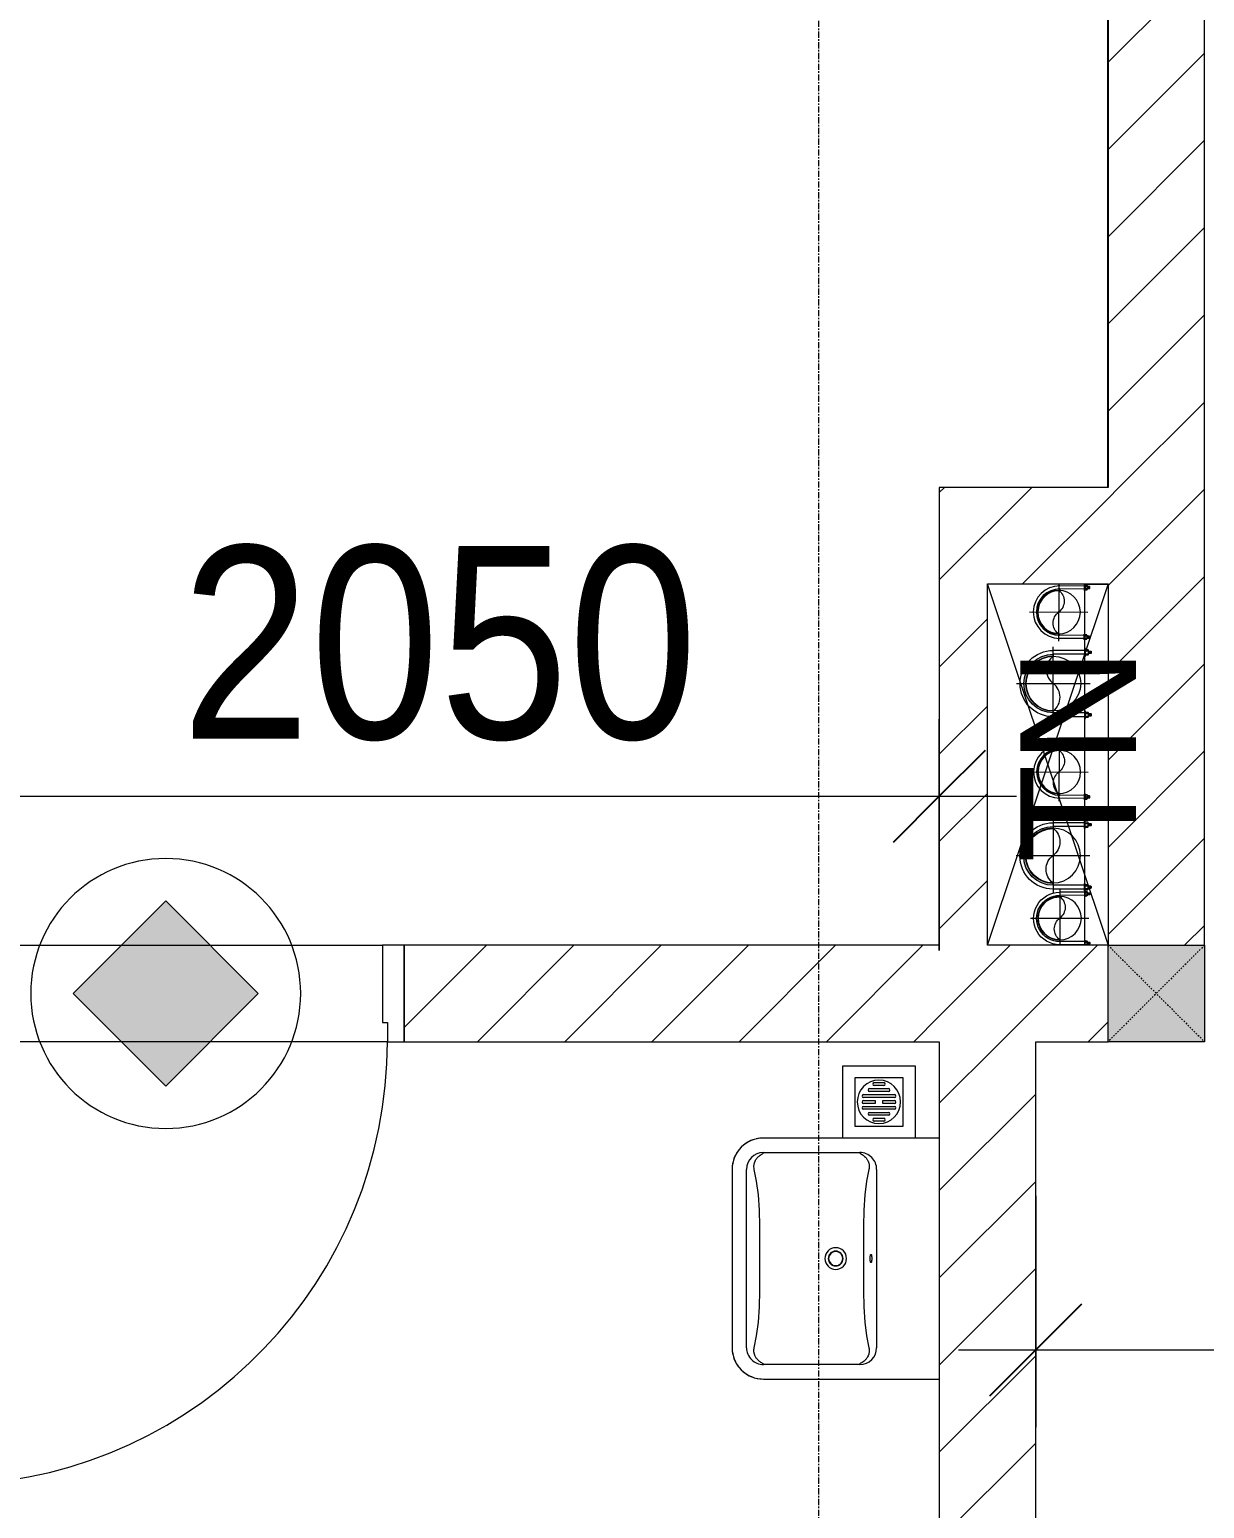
# Model space of a CAD drawing. Header units: millimetres. Extents: x 1591 to 240306, y -15958 to 82755.
# Drawn here: x 127616 to 130054, y 19368 to 22437 of the extents above; entities that cross this region are included whole.
import ezdxf

# ---------------------------------------------------------------- set-up
doc = ezdxf.new("R2010")
doc.units = ezdxf.units.MM
for name, pattern in [('Dash', [6, 3, -3]), ('Grid Line', [22.225, 12.7, -3.175, 3.175, -3.175]), ('IMPORT-CENTER _2_', [40.64, 25.4, -5.08, 5.08, -5.08])]:
    doc.linetypes.add(name, pattern=pattern)
for name, color, linetype, lineweight in [('0-2', 250, 'Continuous', 9), ('A-ANNO-DIMS', 211, 'Continuous', 9), ('A-ANNO-DIMS-160', 211, 'Continuous', 9), ('A-ANNO-NOTE', 131, 'Continuous', 9), ('A-DETL-GENF-2', 1, 'Continuous', 9), ('A-DOOR-3', 1, 'Continuous', 9), ('A-DOOR-FRAM-1', 1, 'Continuous', 9), ('A-FLOR', 192, 'Continuous', 9), ('A-WALL', 113, 'Continuous', 9), ('A-WALL-3', 113, 'Continuous', 18), ('A-WALL-PATT-2', 111, 'Continuous', 9), ('G-ANNO-TEXT-1', 7, 'Continuous', 9), ('G-IMPT-2', 8, 'IMPORT-CENTER _2_', 9), ('G-IMPT-3', 8, 'Continuous', 9), ('M-EQPM', 50, 'Continuous', 9), ('P-SANR-FIXT', 6, 'Continuous', 9), ('S-COLS', 52, 'Continuous', 9), ('S-COLS-5', 52, 'Continuous', 18), ('S-COLS-HDLN', 52, 'Dash', 9), ('S-GRID-1', 1, 'Grid Line', 9)]:
    doc.layers.add(name, color=color, linetype=linetype, lineweight=lineweight)
doc.styles.add('Arial_8', font='arial_0.ttf', dxfattribs={"height": 240})
doc.styles.add('UTM Avo', font='UTM Avo.ttf', dxfattribs={"width": 0.9, "height": 400})
doc.dimstyles.new('1_Dim_chi_tiet_2_5', dxfattribs={"dimscale": 304.8, "dimtxt": 399.720379, "dimasz": 0.629921, "dimexe": 0.524934, "dimexo": 0.0625, "dimgap": 0.052493, "dimtad": 1, "dimdec": 0, "dimrnd": 5, "dimzin": 0, "dimdsep": 46, "dimtxsty": 'UTM Avo', "dimblk1": 'OBLIQUE', "dimblk2": 'OBLIQUE', "dimsah": 1, "dimcen": 0.09, "dimdle": 0.524934, "dimazin": 0, "dimtfac": 1, "dimtdec": 4, "dimtix": 1, "dimtmove": 0, "dimatfit": 3, "dimfxl": 1.049869, "dimfxlon": 1, "dimtvp": 1, "dimtolj": 1, "dimtzin": 0, "dimarcsym": 2})
doc.dimstyles.new('1_Dim_chi_tiet_2_5_1', dxfattribs={"dimscale": 304.8, "dimtxt": 399.720379, "dimasz": 0.629921, "dimexe": 0.524934, "dimexo": 0.0625, "dimgap": 0.052493, "dimtad": 1, "dimdec": 0, "dimrnd": 5, "dimzin": 0, "dimdsep": 46, "dimtxsty": 'UTM Avo', "dimblk1": 'OBLIQUE', "dimblk2": 'OBLIQUE', "dimsah": 1, "dimcen": 0.09, "dimdle": 0.524934, "dimazin": 0, "dimtfac": 1, "dimtdec": 4, "dimtix": 1, "dimtmove": 0, "dimatfit": 3, "dimfxl": 1.049869, "dimfxlon": 1, "dimtvp": 1, "dimtolj": 1, "dimtzin": 0, "dimarcsym": 2})
pattern_1 = [(45, (11001.35, 0), (-90.50967, 90.50967), [])]

# ---------------------------------------------------------------- blocks, each defined once
blk = doc.blocks.new('G1_SOF - BO TRU - 200x200-3054294-TKCS_MB TẦNG 3-4')
at = {"layer": 'S-COLS'}
blk.add_hatch(color=256, dxfattribs=at).paths.add_polyline_path([(100, 100), (-100, 100), (-100, -100), (100, -100)])
at = {"layer": 'S-COLS-5'}
for p, q in [((-100, 100), (100, 100)), ((-100, -100), (-100, 100)), ((100, 100), (100, -100)), ((100, -100), (-100, -100))]:
    blk.add_line(p, q, dxfattribs=at)
at = {"layer": 'S-COLS-HDLN'}
for p, q in [((100, -100), (-100, 100)), ((-100, -100), (100, 100))]:
    blk.add_line(p, q, dxfattribs=at)
blk = doc.blocks.new('TKTC_XREF_251221_MB TANG 2-7 - TKTC_XREF_260130_MB TANG 2-5_dwg_$cc-V97-TKCS_MB TẦNG 3-4')
at = {"layer": 'G-IMPT-2'}
for p, q in [((0, -0.673), (0, 0.627)), ((-0.673, 0), (0.673, 0))]:
    blk.add_line(p, q, dxfattribs=at)
at = {"layer": 'M-EQPM'}
blk.add_circle((0, 0), 0.5, dxfattribs=at)
for centre, radius, start, end in [((0, 0), 0.5, 90, 270), ((0.188, 0.25), 0.313, 126.8699, 233.1301), ((-0.188, -0.25), 0.313, 306.8699, 53.1301)]:
    blk.add_arc(centre, radius, start, end, dxfattribs=at)
blk = doc.blocks.new('TKTC_XREF_251221_MB TANG 2-7 - TKTC_XREF_260130_MB TANG 2-5_dwg_CUM U_DN100-V98-TKCS_MB TẦNG 3-4')
at = {"layer": 'G-IMPT-3'}
blk.add_hatch(color=256, dxfattribs=at).paths.add_polyline_path([(0, -61), (0, -57), (14.8, -55.1), (28.5, -49.4), (40.3, -40.3), (49.4, -28.5), (55.1, -14.8), (57, 0), (55.1, 14.8), (49.4, 28.5), (40.3, 40.3), (28.5, 49.4), (14.8, 55.1), (0, 57), (0, 61), (15.8, 58.9), (30.5, 52.8), (43.1, 43.1), (52.8, 30.5), (58.9, 15.8), (61, 0), (58.9, -15.8), (52.8, -30.5), (43.1, -43.1), (30.5, -52.8), (15.8, -58.9)])
for p, q in [((-79.1, 66.6), (-79.1, 63.4)), ((-76.6, 66.6), (-76.6, 63.4)), ((-74.6, 66.6), (-74.6, 63.4)), ((-72.7, 69.3), (-72.7, 60.7)), ((-66.9, 67.9), (-71.7, 67.9)), ((-66.9, 62.1), (-71.7, 62.1)), ((-65, 69), (0, 69)), ((-79.1, -63.4), (-79.1, -66.6)), ((-76.6, -63.4), (-76.6, -66.6)), ((-74.6, -63.4), (-74.6, -66.6)), ((-72.7, -60.7), (-72.7, -69.3)), ((-66.9, -62.1), (-71.7, -62.1)), ((-66.9, -67.9), (-71.7, -67.9)), ((-65, -69), (0, -69))]:
    blk.add_line(p, q, dxfattribs=at)
at = {"layer": 'G-IMPT-3', "flags": 128}
for points in [[(-72.7, 67.6), (-78.1, 67.6), (-78.1, 62.4), (-72.7, 62.4)], [(-71.7, 59.2), (-66.9, 59.2), (-66.9, 70.8), (-71.7, 70.8)], [(-66.9, 70.8), (-66.9, 72.7), (-65, 72.7), (-65, 57.3), (-66.9, 57.3), (-66.9, 59.2)], [(-65, 61), (0, 61), (0, 57)], [(-72.7, -62.4), (-78.1, -62.4), (-78.1, -67.6), (-72.7, -67.6)], [(-66.9, -70.6), (-66.9, -59.2), (-71.7, -59.2)], [(-66.9, -59.2), (-66.9, -57.3), (-65, -57.3), (-65, -70.6)], [(-65, -61), (0, -61), (0, -57)]]:
    blk.add_lwpolyline(points, dxfattribs=at)
at = {"layer": 'G-IMPT-3'}
for centre, radius, start, end in [((-78.1, 66.6), 0.96, 90, 180), ((-78.1, 63.4), 0.96, 180, 270), ((-71.1, 69.3), 1.56, 112.6199, 247.3801), ((-67.9, 65), 4.8, 143.1301, 216.8699), ((-71.1, 60.7), 1.56, 112.6199, 247.3801), ((0, 0), 69, 270, 90), ((0, 0), 61, 270, 90), ((0, 0), 57, 270, 90), ((-78.1, -63.4), 0.96, 90, 180), ((-78.1, -66.6), 0.96, 180, 270), ((-71.1, -60.7), 1.56, 112.6199, 247.3801), ((-67.9, -65), 4.8, 143.1301, 216.8699), ((-71.1, -69.3), 1.56, 112.6199, 240.6109)]:
    blk.add_arc(centre, radius, start, end, dxfattribs=at)
blk = doc.blocks.new('TKTC_XREF_251221_MB TANG 2-7 - TKTC_XREF_260130_MB TANG 2-5_dwg_$cc-4746800-TKCS_MB TẦNG 3-4')
at = {"layer": 'G-IMPT-2'}
for p, q in [((0, -0.673), (0, 0.673)), ((-0.673, 0), (0.673, 0))]:
    blk.add_line(p, q, dxfattribs=at)
at = {"layer": 'M-EQPM'}
blk.add_circle((0, 0), 0.5, dxfattribs=at)
for centre, radius, start, end in [((0, 0), 0.5, 90, 270), ((0.188, 0.25), 0.313, 126.8699, 233.1301), ((-0.188, -0.25), 0.313, 306.8699, 53.1301)]:
    blk.add_arc(centre, radius, start, end, dxfattribs=at)
blk = doc.blocks.new('TKTC_XREF_251221_MB TANG 2-7 - TKTC_XREF_260130_MB TANG 2-5_dwg_CUM U_DN100-4746796-TKCS_MB TẦNG 3-4')
at = {"layer": 'G-IMPT-3'}
blk.add_hatch(color=256, dxfattribs=at).paths.add_polyline_path([(0, 61), (0, 57), (14.8, 55.1), (28.5, 49.4), (40.3, 40.3), (49.4, 28.5), (55.1, 14.8), (57, 0), (55.1, -14.8), (49.4, -28.5), (40.3, -40.3), (28.5, -49.4), (14.8, -55.1), (0, -57), (0, -61), (15.8, -58.9), (30.5, -52.8), (43.1, -43.1), (52.8, -30.5), (58.9, -15.8), (61, 0), (58.9, 15.8), (52.8, 30.5), (43.1, 43.1), (30.5, 52.8), (15.8, 58.9)])
for p, q in [((-79.1, 66.6), (-79.1, 63.4)), ((-76.6, 66.6), (-76.6, 63.4)), ((-74.6, 66.6), (-74.6, 63.4)), ((-72.7, 69.3), (-72.7, 60.7)), ((-66.9, 67.9), (-71.7, 67.9)), ((-66.9, 62.1), (-71.7, 62.1)), ((-65, 69), (0, 69)), ((-79.1, -63.4), (-79.1, -66.6)), ((-76.6, -63.4), (-76.6, -66.6)), ((-74.6, -63.4), (-74.6, -66.6)), ((-72.7, -60.7), (-72.7, -69.3)), ((-66.9, -62.1), (-71.7, -62.1)), ((-66.9, -67.9), (-71.7, -67.9)), ((-65, -69), (0, -69))]:
    blk.add_line(p, q, dxfattribs=at)
at = {"layer": 'G-IMPT-3', "flags": 128}
for points in [[(-72.7, 67.6), (-78.1, 67.6), (-78.1, 62.4), (-72.7, 62.4)], [(-71.7, 59.2), (-66.9, 59.2), (-66.9, 70.8), (-71.7, 70.8)], [(-66.9, 70.8), (-66.9, 72.7), (-65, 72.7), (-65, 57.3), (-66.9, 57.3), (-66.9, 59.2)], [(-65, 61), (0, 61), (0, 57)], [(-72.7, -62.4), (-78.1, -62.4), (-78.1, -67.6), (-72.7, -67.6)], [(-71.7, -70.8), (-66.9, -70.8), (-66.9, -59.2), (-71.7, -59.2)], [(-66.9, -59.2), (-66.9, -57.3), (-65, -57.3), (-65, -72.7), (-66.9, -72.7), (-66.9, -70.8)], [(-65, -61), (0, -61), (0, -57)]]:
    blk.add_lwpolyline(points, dxfattribs=at)
at = {"layer": 'G-IMPT-3'}
for centre, radius, start, end in [((-78.1, 66.6), 0.96, 90, 180), ((-78.1, 63.4), 0.96, 180, 270), ((-71.1, 69.3), 1.56, 112.6199, 247.3801), ((-67.9, 65), 4.8, 143.1301, 216.8699), ((-71.1, 60.7), 1.56, 112.6199, 247.3801), ((0, 0), 69, 270, 90), ((0, 0), 61, 270, 90), ((0, 0), 57, 270, 90), ((-78.1, -63.4), 0.96, 90, 180), ((-78.1, -66.6), 0.96, 180, 270), ((-71.1, -60.7), 1.56, 112.6199, 247.3801), ((-67.9, -65), 4.8, 143.1301, 216.8699), ((-71.1, -69.3), 1.56, 112.6199, 247.3801)]:
    blk.add_arc(centre, radius, start, end, dxfattribs=at)
blk = doc.blocks.new('TKTC_XREF_251221_MB TANG 2-7 - TKTC_XREF_260130_MB TANG 2-5_dwg_$cc-V60-TKCS_MB TẦNG 3-4')
at = {"layer": 'G-IMPT-2'}
for p, q in [((0, -0.673), (0, 0.673)), ((-0.673, 0), (0.673, 0))]:
    blk.add_line(p, q, dxfattribs=at)
at = {"layer": 'M-EQPM'}
blk.add_circle((0, 0), 0.5, dxfattribs=at)
for centre, radius, start, end in [((0, 0), 0.5, 90, 270), ((0.188, 0.25), 0.313, 126.8699, 233.1301), ((-0.188, -0.25), 0.313, 306.8699, 53.1301)]:
    blk.add_arc(centre, radius, start, end, dxfattribs=at)
blk = doc.blocks.new('TKTC_XREF_251221_MB TANG 2-7 - TKTC_XREF_260130_MB TANG 2-5_dwg_CUM U_DN100-4746799-TKCS_MB TẦNG 3-4')
at = {"layer": 'G-IMPT-3'}
blk.add_hatch(color=256, dxfattribs=at).paths.add_polyline_path([(0, 61), (15.8, 58.9), (30.5, 52.8), (43.1, 43.1), (52.8, 30.5), (58.9, 15.8), (61, 0), (58.9, -15.8), (52.8, -30.5), (43.1, -43.1), (30.5, -52.8), (15.8, -58.9), (0, -61), (0, -57), (14.8, -55.1), (28.5, -49.4), (40.3, -40.3), (49.4, -28.5), (55.1, -14.8), (57, 0), (55.1, 14.8), (49.4, 28.5), (40.3, 40.3), (28.5, 49.4), (14.8, 55.1), (0, 57)])
for p, q in [((-79.1, 66.6), (-79.1, 63.4)), ((-76.6, 66.6), (-76.6, 63.4)), ((-74.6, 66.6), (-74.6, 63.4)), ((-72.7, 69.3), (-72.7, 60.7)), ((-66.9, 67.9), (-71.7, 67.9)), ((-66.9, 62.1), (-71.7, 62.1)), ((-65, 69), (0, 69)), ((-72.7, -60.7), (-72.7, -69.3)), ((-79.1, -63.4), (-79.1, -66.6)), ((-76.6, -63.4), (-76.6, -66.6)), ((-74.6, -63.4), (-74.6, -66.6)), ((-66.9, -62.1), (-71.7, -62.1)), ((-66.9, -67.9), (-71.7, -67.9)), ((-65, -69), (0, -69))]:
    blk.add_line(p, q, dxfattribs=at)
at = {"layer": 'G-IMPT-3', "flags": 128}
for points in [[(-72.7, 67.6), (-78.1, 67.6), (-78.1, 62.4), (-72.7, 62.4)], [(-71.7, 59.2), (-66.9, 59.2), (-66.9, 70.8), (-71.7, 70.8)], [(-66.9, 70.8), (-66.9, 72.7), (-65, 72.7), (-65, 57.3), (-66.9, 57.3), (-66.9, 59.2)], [(-65, 61), (0, 61), (0, 57)], [(-71.7, -70.8), (-66.9, -70.8), (-66.9, -59.2), (-71.7, -59.2)], [(-66.9, -59.2), (-66.9, -57.3), (-65, -57.3), (-65, -72.7), (-66.9, -72.7), (-66.9, -70.8)], [(-65, -61), (0, -61), (0, -57)], [(-72.7, -62.4), (-78.1, -62.4), (-78.1, -67.6), (-72.7, -67.6)]]:
    blk.add_lwpolyline(points, dxfattribs=at)
at = {"layer": 'G-IMPT-3'}
for centre, radius, start, end in [((-78.1, 66.6), 0.96, 90, 180), ((-78.1, 63.4), 0.96, 180, 270), ((-71.1, 69.3), 1.56, 112.6199, 247.3801), ((-67.9, 65), 4.8, 143.1301, 216.8699), ((-71.1, 60.7), 1.56, 112.6199, 247.3801), ((0, 0), 69, 270, 90), ((0, 0), 61, 270, 90), ((0, 0), 57, 270, 90), ((-71.1, -60.7), 1.56, 112.6199, 247.3801), ((-78.1, -63.4), 0.96, 90, 180), ((-78.1, -66.6), 0.96, 180, 270), ((-67.9, -65), 4.8, 143.1301, 216.8699), ((-71.1, -69.3), 1.56, 112.6199, 247.3801)]:
    blk.add_arc(centre, radius, start, end, dxfattribs=at)
blk = doc.blocks.new('TKTC_XREF_251221_MB TANG 2-7 - TKTC_XREF_260130_MB TANG 2-5_dwg_$cc-4746798-TKCS_MB TẦNG 3-4')
at = {"layer": 'G-IMPT-2'}
for p, q in [((0, -0.673), (0, 0.673)), ((-0.673, 0), (0.673, 0))]:
    blk.add_line(p, q, dxfattribs=at)
at = {"layer": 'M-EQPM'}
blk.add_circle((0, 0), 0.5, dxfattribs=at)
for centre, radius, start, end in [((0, 0), 0.5, 90, 270), ((0.188, 0.25), 0.313, 126.8699, 233.1301), ((-0.188, -0.25), 0.313, 306.8699, 53.1301)]:
    blk.add_arc(centre, radius, start, end, dxfattribs=at)
blk = doc.blocks.new('TKTC_XREF_251221_MB TANG 2-7 - TKTC_XREF_260130_MB TANG 2-5_dwg_$cc-V99-TKCS_MB TẦNG 3-4')
at = {"layer": 'G-IMPT-2'}
for p, q in [((0, -0.652), (0, 0.673)), ((-0.673, 0), (0.673, 0))]:
    blk.add_line(p, q, dxfattribs=at)
at = {"layer": 'M-EQPM'}
blk.add_circle((0, 0), 0.5, dxfattribs=at)
for centre, radius, start, end in [((0, 0), 0.5, 90, 270), ((0.188, 0.25), 0.313, 126.8699, 233.1301), ((-0.188, -0.25), 0.313, 306.8699, 53.1301)]:
    blk.add_arc(centre, radius, start, end, dxfattribs=at)
blk = doc.blocks.new('TKTC_XREF_251221_MB TANG 2-7 - TKTC_XREF_251221_MB TANG 2-7-2039446-TKCS_MB TẦNG 3-4')
at = {"layer": 'M-EQPM'}
for p, q in [((85151.2, 4048.4), (85151.2, 3300)), ((85200, 4048.4), (85151.2, 4048.4))]:
    blk.add_line(p, q, dxfattribs=at)
at = {"extrusion": (0, 0, -1)}
for name, p, xscale, yscale, zscale, rotation in [('TKTC_XREF_251221_MB TANG 2-7 - TKTC_XREF_260130_MB TANG 2-5_dwg_$cc-V99-TKCS_MB TẦNG 3-4', (-85097.6, 3991.3), 90.00000000005107, 90.00000000005107, -90.00000000005109, 180.3740267799373), ('TKTC_XREF_251221_MB TANG 2-7 - TKTC_XREF_260130_MB TANG 2-5_dwg_CUM U_DN100-4746799-TKCS_MB TẦNG 3-4', (-85086.4, 3843), 0.9974999999999965, 0.9974999999999965, -0.9974999999999965, 0.0009913385626578414), ('TKTC_XREF_251221_MB TANG 2-7 - TKTC_XREF_260130_MB TANG 2-5_dwg_$cc-4746800-TKCS_MB TẦNG 3-4', (-85098.2, 3659.6), 90.00000000005107, 90.00000000005107, -90.00000000005109, 180.3740267799373), ('TKTC_XREF_251221_MB TANG 2-7 - TKTC_XREF_260130_MB TANG 2-5_dwg_$cc-V60-TKCS_MB TẦNG 3-4', (-85085.9, 3486.2), 113.7150000000091, 113.7150000000091, -113.7150000000091, 179.9990086636432), ('TKTC_XREF_251221_MB TANG 2-7 - TKTC_XREF_260130_MB TANG 2-5_dwg_CUM U_DN100-4746799-TKCS_MB TẦNG 3-4', (-85085.9, 3485.3), 0.9975000000000005, 0.9975000000000005, -0.9975000000000005, 0.000991338195008684), ('TKTC_XREF_251221_MB TANG 2-7 - TKTC_XREF_260130_MB TANG 2-5_dwg_$cc-V97-TKCS_MB TẦNG 3-4', (-85099.8, 3356.3), 89.77500000000572, 89.77500000000572, -89.77500000000572, 180.0009685526747), ('TKTC_XREF_251221_MB TANG 2-7 - TKTC_XREF_260130_MB TANG 2-5_dwg_CUM U_DN100-V98-TKCS_MB TẦNG 3-4', (-85099.8, 3355.6), 0.7875000000000006, 0.7875000000000006, -0.7875000000000006, 0.002951227274326912)]:
    blk.add_blockref(name, p, dxfattribs=dict(at, xscale=xscale, yscale=yscale, zscale=zscale, rotation=rotation))
for name, p, xscale, yscale, zscale, rotation in [('TKTC_XREF_251221_MB TANG 2-7 - TKTC_XREF_260130_MB TANG 2-5_dwg_CUM U_DN100-4746796-TKCS_MB TẦNG 3-4', (85099.5, 3991.3), 0.7894736842105242, 0.7894736842105242, 0.7894736842105242, 179.6259732184666), ('TKTC_XREF_251221_MB TANG 2-7 - TKTC_XREF_260130_MB TANG 2-5_dwg_$cc-4746798-TKCS_MB TẦNG 3-4', (85086.4, 3843), 113.7150000000092, 113.7150000000092, 113.7150000000092, 359.9990086636432), ('TKTC_XREF_251221_MB TANG 2-7 - TKTC_XREF_260130_MB TANG 2-5_dwg_CUM U_DN100-4746796-TKCS_MB TẦNG 3-4', (85100.1, 3659.6), 0.7894736842105242, 0.7894736842105242, 0.7894736842105242, 179.6259732184666)]:
    blk.add_blockref(name, p, dxfattribs=dict(xscale=xscale, yscale=yscale, zscale=zscale, rotation=rotation))
blk = doc.blocks.new('FD_04 - FD_04-900x2200mm-700241-TKCS_MB TẦNG 3-4')
at = {"layer": 'A-DETL-GENF-2'}
for p, q in [((420, 100), (420, 1020)), ((420, 1020), (460, 1020)), ((460, 1020), (460, 100)), ((460, 100), (420, 100))]:
    blk.add_line(p, q, dxfattribs=at)
blk.add_arc((460, 100), 920, 92.4919, 180, dxfattribs=at)
at = {"layer": 'A-DOOR-FRAM-1'}
for p, q in [((-460, 100), (-495, 100)), ((-495, 100), (-495, -100)), ((-460, 60), (-460, 100)), ((495, 100), (460, 100)), ((460, 100), (460, 60)), ((495, -100), (495, 100)), ((-450, 60), (-460, 60)), ((-450, -100), (-450, 60)), ((460, 60), (450, 60)), ((450, 60), (450, -100)), ((-495, -100), (-450, -100)), ((450, -100), (495, -100))]:
    blk.add_line(p, q, dxfattribs=at)
blk = doc.blocks.new('Blocks_Consilio Wall Hung Basin_F03658EN - Unique-4731491-TKCS_MB TẦNG 3-4')
at = {"layer": 'P-SANR-FIXT'}
for p, q in [((185, 430), (-185, 430)), ((-185, 400), (185, 400)), ((-66.9, 372.4), (66.9, 372.4)), ((-250, 365), (-250, 0)), ((-220, 165), (-220, 365)), ((220, 365), (220, 165)), ((250, 0), (250, 365)), ((66.9, 157.6), (-66.9, 157.6)), ((185, 130), (-185, 130))]:
    blk.add_line(p, q, dxfattribs=at)
at = {"layer": 'P-SANR-FIXT', "flags": 128}
for points in [[(-185, 384), (-160.7, 379.1), (-131.9, 375.4), (-100.2, 373.1), (-66.9, 372.4)], [(66.9, 372.4), (100.2, 373.1), (131.9, 375.4), (160.7, 379.1), (185, 384)], [(-66.9, 157.6), (-100.2, 156.9), (-131.9, 154.6), (-160.7, 150.9), (-185, 146)], [(185, 146), (160.7, 150.9), (131.9, 154.6), (100.2, 156.9), (66.9, 157.6)], [(-8.5, 141.9), (-8.3, 142.3), (-7.5, 142.7), (-6.4, 143.1), (-4.8, 143.3), (-3, 143.5), (-1, 143.7), (1, 143.7), (3, 143.5), (4.8, 143.3), (6.4, 143.1), (7.5, 142.7), (8.3, 142.3), (8.5, 141.9)], [(8.5, 141.9), (8.3, 141.4), (7.5, 141), (6.4, 140.7), (4.8, 140.4), (3, 140.2), (1, 140.1), (-1, 140.1), (-3, 140.2), (-4.8, 140.4), (-6.4, 140.7), (-7.5, 141), (-8.3, 141.4), (-8.5, 141.9)]]:
    blk.add_lwpolyline(points, dxfattribs=at)
at = {"layer": 'P-SANR-FIXT'}
for centre, radius, start, end in [((-185, 365), 65, 90, 180), ((-185, 365), 65, 90, 103.3436), ((185, 365), 65, 0, 90), ((185, 365), 65, 76.6564, 90), ((-185, 365), 65, 136.6587, 163.3412), ((-185, 365), 65, 106.66, 133.342), ((-185, 365), 35, 90, 180), ((185, 365), 35, 360, 90), ((185, 365), 65, 46.658, 73.34), ((185, 365), 65, 16.6588, 43.3413), ((-185, 365), 65, 166.6576, 180), ((185, 365), 65, 360, 13.3424), ((0, 215), 22.5, 0, 180), ((0, 215), 22.5, 180, 0), ((0, 215), 15.4, 0, 180), ((0, 215), 15.4, 180, 0), ((0, 215), 14.6, 0, 180), ((0, 215), 14.6, 180, 0), ((-185, 165), 35, 180, 270), ((185, 165), 35, 270, 0)]:
    blk.add_arc(centre, radius, start, end, dxfattribs=at)
for points, knots in [([(-218.5, 365), (-217.4, 367.4), (-215.7, 370.3), (-213.2, 373.6), (-211.4, 375.6), (-209.2, 377.7), (-206.5, 379.7), (-204, 381.2), (-201.8, 382.3), (-199.9, 383.1), (-198.4, 383.6), (-196.9, 384), (-194.8, 384.4), (-191, 384.9), (-187.5, 384.5), (-185, 384)], [-1, -1, -1, -1, -0.785714, -0.732143, -0.678571, -0.571429, -0.5, -0.428571, -0.357143, -0.321429, -0.285714, -0.25, -0.214286, -0.142857, 0, 0, 0, 0]), ([(185, 384), (186.8, 384.4), (189.5, 384.7), (192.9, 384.7), (195.3, 384.3), (197.3, 383.9), (198.8, 383.5), (201, 382.7), (203.6, 381.5), (206.5, 379.7), (209.5, 377.4), (212.9, 374.2), (216.1, 369.8), (217.7, 366.6), (218.5, 365)], [-1, -1, -1, -1, -0.892857, -0.839286, -0.785714, -0.732143, -0.705357, -0.678571, -0.571429, -0.5, -0.428571, -0.285714, -0.142857, 0, 0, 0, 0]), ([(-185, 146), (-186.8, 145.6), (-189.5, 145.3), (-192.9, 145.3), (-195.3, 145.7), (-197.3, 146.1), (-198.8, 146.5), (-201, 147.3), (-203.6, 148.5), (-206.5, 150.3), (-209.5, 152.6), (-212.9, 155.8), (-216.1, 160.2), (-217.7, 163.4), (-218.5, 165)], [-1, -1, -1, -1, -0.892857, -0.839286, -0.785714, -0.732143, -0.705357, -0.678571, -0.571429, -0.5, -0.428571, -0.285714, -0.142857, 0, 0, 0, 0]), ([(218.5, 165), (217.4, 162.6), (215.7, 159.7), (213.2, 156.4), (211.4, 154.4), (209.2, 152.3), (206.5, 150.3), (204, 148.8), (201.8, 147.7), (199.9, 146.9), (198.4, 146.4), (196.9, 146), (194.8, 145.6), (191, 145.1), (187.5, 145.5), (185, 146)], [-1, -1, -1, -1, -0.785714, -0.732143, -0.678571, -0.571429, -0.5, -0.428571, -0.357143, -0.321429, -0.285714, -0.25, -0.214286, -0.142857, 0, 0, 0, 0])]:
    blk.add_open_spline(points, degree=3, knots=knots, dxfattribs=at)
blk = doc.blocks.new('THU NUOC - THU NUOC-V201-TKCS_MB TẦNG 3-4')
at = {"layer": 'M-EQPM'}
for p, q in [((-66.3, -70.6), (-66.3, 79.4)), ((-66.3, 79.4), (83.7, 79.4)), ((83.7, 79.4), (83.7, -70.6)), ((58.7, 54.4), (-41.3, 54.4)), ((-41.3, 54.4), (-41.3, -45.6)), ((-11, 32.1), (28.5, 32.1)), ((-1.1, 44.5), (18.5, 44.5)), ((18.5, 38.5), (-1.1, 38.5)), ((58.7, -45.6), (58.7, 54.4)), ((-23.3, 19.6), (40.9, 19.6)), ((40.9, 13.6), (-23.3, 13.6)), ((-23.3, 7.2), (0.7, 7.2)), ((0.7, 1.2), (-23.3, 1.2)), ((28.5, 26.1), (-11, 26.1)), ((0.7, 7.2), (0.7, 1.2)), ((16.7, 1.2), (16.7, 7.2)), ((16.7, 7.2), (40.9, 7.2)), ((40.9, 1.2), (16.7, 1.2)), ((-23.3, -4.8), (40.9, -4.8)), ((40.9, -10.8), (-23.3, -10.8)), ((-11, -17.3), (28.5, -17.3)), ((28.5, -23.3), (-11, -23.3)), ((-1.1, -29.6), (18.5, -29.6)), ((-41.3, -45.6), (58.7, -45.6)), ((18.5, -35.6), (-1.1, -35.6))]:
    blk.add_line(p, q, dxfattribs=at)
for centre, radius, start, end in [((8.7, 4.4), 45, 0, 180), ((8.7, 4.4), 45, 360, 180), ((-11, 29.1), 3, 90, 270), ((-1.1, 41.5), 3, 90, 270), ((18.5, 41.5), 3, 270, 90), ((28.5, 29.1), 3, 270, 90), ((8.7, 4.4), 45, 180, 0), ((8.7, 4.4), 45, 180, 360), ((-23.3, 16.6), 3, 90, 270), ((-23.3, 4.2), 3, 90, 270), ((40.9, 16.6), 3, 270, 90), ((40.9, 4.2), 3, 270, 90), ((-23.3, -7.8), 3, 90, 270), ((-11, -20.3), 3, 90, 270), ((-1.1, -32.6), 3, 90, 270), ((18.5, -32.6), 3, 270, 90), ((28.5, -20.3), 3, 270, 90), ((40.9, -7.8), 3, 270, 90)]:
    blk.add_arc(centre, radius, start, end, dxfattribs=at)
blk = doc.blocks.new('DIMBLOCK171-TKCS_MB TẦNG 3-4')
at = {"layer": 'A-ANNO-DIMS-160'}
for p, q in [((127453.9, 21166), (127453.9, 20686)), ((127453.9, 20846), (127453.9, 21166)), ((129503.9, 20526), (129503.9, 21006)), ((127293.9, 20846), (129663.9, 20846)), ((129503.9, 20846), (129503.9, 20526))]:
    blk.add_line(p, q, dxfattribs=at)
at = {"layer": 'A-ANNO-DIMS-160', "lineweight": 25}
for p, q in [((127453.9, 20846), (127549.9, 20942)), ((129503.9, 20846), (129599.9, 20942)), ((127453.9, 20846), (127357.9, 20750)), ((129503.9, 20846), (129407.9, 20750))]:
    blk.add_line(p, q, dxfattribs=at)
at = {"layer": 'A-ANNO-DIMS-160', "color": 0, "insert": (127931.1, 21365.6), "char_height": 400, "width": 1314.636, "attachment_point": 1, "line_spacing_factor": 1.110334, "style": 'UTM Avo'}
blk.add_mtext('2050', dxfattribs=at)
blk = doc.blocks.new('_Oblique')
at = {"color": 0, "linetype": 'ByBlock', "lineweight": -2}
blk.add_line((-0.5, -0.5), (0.5, 0.5), dxfattribs=at)
blk = doc.blocks.new('DIMBLOCK420-TKCS_MB TẦNG 3-4')
at = {"layer": 'A-ANNO-DIMS-160'}
for p, q in [((129703.9, 20017.2), (129703.9, 19537.2)), ((129703.9, 19697.2), (129703.9, 20017.2)), ((138053.9, 20017.2), (138053.9, 19537.2)), ((138053.9, 19697.2), (138053.9, 20017.2)), ((129543.9, 19697.2), (138213.9, 19697.2))]:
    blk.add_line(p, q, dxfattribs=at)
at = {"layer": 'A-ANNO-DIMS-160', "lineweight": 25}
for p, q in [((129703.9, 19697.2), (129799.9, 19793.2)), ((138053.9, 19697.2), (138149.9, 19793.2)), ((129703.9, 19697.2), (129607.9, 19601.2)), ((138053.9, 19697.2), (137957.9, 19601.2))]:
    blk.add_line(p, q, dxfattribs=at)
at = {"layer": 'A-ANNO-DIMS-160', "color": 0, "insert": (133331.1, 20216.8), "char_height": 400, "width": 1314.636, "attachment_point": 1, "line_spacing_factor": 1.110334, "style": 'UTM Avo'}
blk.add_mtext('8350', dxfattribs=at)
blk = doc.blocks.new('HDNDCT_GHI CHÚ CỬA CHỐNG CHÁY EI30 - HDNDCT_GHI CHÚ CỬA CHỐNG CHÁY EI30-2461928-TKCS_MB TẦNG 3-4')
at = {"layer": 'A-ANNO-NOTE'}
blk.add_hatch(color=256, dxfattribs=at).paths.add_polyline_path([(-1.2, 0), (0, 1.2), (1.2, 0), (0, -1.2)])
for p, q in [((0, 1.2), (-1.2, 0)), ((1.2, 0), (0, 1.2)), ((-1.2, 0), (0, -1.2)), ((0, -1.2), (1.2, 0))]:
    blk.add_line(p, q, dxfattribs=at)
for start, end in [(360, 180), (180, 360)]:
    blk.add_arc((0, 0), 1.75, start, end, dxfattribs=at)

msp = doc.modelspace()

# ---------------------------------------------------------------- hatches: boundary and pattern name
at = {"layer": 'A-WALL-PATT-2'}
h = msp.add_hatch(dxfattribs=at)
h.set_pattern_fill('FP_1', color=256, style=0, pattern_type=2)
h.set_pattern_definition(pattern_1)
h.paths.add_polyline_path([(130053.9, 21486.9), (130053.9, 24197.4), (129853.9, 24197.4), (129853.9, 21486.9), (129985, 21486.9)])
h.paths.add_polyline_path([(129853.9, 25287.4), (130053.9, 25287.4), (130053.9, 25437.4), (129853.9, 25437.4)])
h = msp.add_hatch(dxfattribs=at)
h.set_pattern_fill('FP_1', color=256, style=0, pattern_type=2)
h.set_pattern_definition(pattern_1)
h.paths.add_polyline_path([(129603.9, 21286.9), (129853.9, 21286.9), (129853.9, 21486.9), (129503.9, 21486.9), (129503.9, 21286.9), (129582, 21286.9)])
h = msp.add_hatch(dxfattribs=at)
h.set_pattern_fill('FP_1', color=256, style=0, pattern_type=2)
h.set_pattern_definition(pattern_1)
h.paths.add_polyline_path([(129985, 20536.9), (130053.9, 20536.9), (130053.9, 21486.9), (129853.9, 21486.9), (129853.9, 20536.9)])
h = msp.add_hatch(dxfattribs=at)
h.set_pattern_fill('FP_1', color=256, style=0, pattern_type=2)
h.set_pattern_definition(pattern_1)
h.paths.add_polyline_path([(129503.9, 20536.9), (129603.9, 20536.9), (129603.9, 21286.9), (129503.9, 21286.9), (129503.9, 20972.1)])
h = msp.add_hatch(dxfattribs=at)
h.set_pattern_fill('FP_1', color=256, style=0, pattern_type=2)
h.set_pattern_definition(pattern_1)
h.paths.add_polyline_path([(128776, 20336.9), (129503.9, 20336.9), (129503.9, 20536.9), (128393.9, 20536.9), (128393.9, 20336.9)])
h.paths.add_polyline_path([(127303.9, 20336.9), (127403.9, 20336.9), (127403.9, 20536.9), (127103.9, 20536.9), (127103.9, 20336.9)])
h = msp.add_hatch(dxfattribs=at)
h.set_pattern_fill('FP_1', color=256, style=0, pattern_type=2)
h.set_pattern_definition(pattern_1)
h.paths.add_polyline_path([(129503.9, 20336.9), (129853.9, 20336.9), (129853.9, 20536.9), (129503.9, 20536.9), (129503.9, 20443.1)])
h = msp.add_hatch(dxfattribs=at)
h.set_pattern_fill('FP_1', color=256, style=0, pattern_type=2)
h.set_pattern_definition(pattern_1)
h.paths.add_polyline_path([(129677.2, 17436.9), (129703.9, 17436.9), (129703.9, 20336.9), (129503.9, 20336.9), (129503.9, 17436.9), (129675.3, 17436.9)])
h = msp.add_hatch(dxfattribs=at)
h.set_pattern_fill('FP_1', color=256, style=0, pattern_type=2)
h.set_pattern_definition(pattern_1)
h.paths.add_polyline_path([(129503.9, 17436.9), (129703.9, 17436.9), (129703.9, 20336.9), (129503.9, 20336.9), (129503.9, 17797.6)])

# ---------------------------------------------------------------- linework, layer by layer
at = {"layer": '0-2'}
for p, q in [((129853.9, 20538.2), (129603.9, 21286.9)), ((129603.9, 20536.9), (129853.9, 21285.7))]:
    msp.add_line(p, q, dxfattribs=at)
at = {"layer": 'A-FLOR'}
msp.add_line((129853.8, 21486.9), (129853.8, 25436.9), dxfattribs=at)
at = {"layer": 'A-WALL'}
for p, q in [((127448.9, 20536.9), (128348.9, 20536.9)), ((128358.9, 20336.9), (127438.9, 20336.9))]:
    msp.add_line(p, q, dxfattribs=at)
at = {"layer": 'A-WALL-3'}
for p, q in [((129853.9, 24197.4), (129853.9, 21486.9)), ((130053.9, 20536.9), (130053.9, 24197.4)), ((129853.9, 21486.9), (129503.9, 21486.9)), ((129503.9, 21486.9), (129503.9, 20536.9)), ((129603.9, 21286.9), (129853.9, 21286.9)), ((129603.9, 20536.9), (129603.9, 21286.9)), ((129853.9, 21286.9), (129853.9, 20536.9)), ((129503.9, 20536.9), (128393.9, 20536.9)), ((128393.9, 20536.9), (128393.9, 20336.9)), ((129853.9, 20536.9), (129603.9, 20536.9)), ((128393.9, 20336.9), (129503.9, 20336.9)), ((129503.9, 20336.9), (129503.9, 18736.9)), ((129503.9, 20336.9), (129503.9, 17436.9)), ((129703.9, 17436.9), (129703.9, 20336.9)), ((129703.9, 20336.9), (129853.9, 20336.9)), ((129703.9, 17436.9), (129703.9, 20336.9))]:
    msp.add_line(p, q, dxfattribs=at)
at = {"layer": 'S-GRID-1'}
msp.add_line((129253.9, 19175.3), (129253.9, 76690.4), dxfattribs=at)

# ---------------------------------------------------------------- block references
at = {"layer": 'A-ANNO-NOTE', "xscale": 160, "yscale": 160, "zscale": 160}
msp.add_blockref('HDNDCT_GHI CHÚ CỬA CHỐNG CHÁY EI30 - HDNDCT_GHI CHÚ CỬA CHỐNG CHÁY EI30-2461928-TKCS_MB TẦNG 3-4', (127898.9, 20436.9), dxfattribs=at)
at = {"layer": 'A-DOOR-3', "rotation": 180}
msp.add_blockref('FD_04 - FD_04-900x2200mm-700241-TKCS_MB TẦNG 3-4', (127898.9, 20436.9), dxfattribs=at)
at = {"layer": 'M-EQPM'}
for name, p in [('TKTC_XREF_251221_MB TANG 2-7 - TKTC_XREF_251221_MB TANG 2-7-2039446-TKCS_MB TẦNG 3-4', (44653.9, 17236.9)), ('THU NUOC - THU NUOC-V201-TKCS_MB TẦNG 3-4', (129370, 20207.5))]:
    msp.add_blockref(name, p, dxfattribs=at)
at = {"layer": 'P-SANR-FIXT', "rotation": 90.0000000000001}
msp.add_blockref('Blocks_Consilio Wall Hung Basin_F03658EN - Unique-4731491-TKCS_MB TẦNG 3-4', (129503.9, 19886.9), dxfattribs=at)
at = {"layer": 'S-COLS', "rotation": 180}
msp.add_blockref('G1_SOF - BO TRU - 200x200-3054294-TKCS_MB TẦNG 3-4', (129953.9, 20436.9), dxfattribs=at)

# ---------------------------------------------------------------- texts
at = {"layer": 'G-ANNO-TEXT-1', "insert": (129792.1, 20931.4), "char_height": 240, "width": 624, "attachment_point": 5, "rotation": 90, "line_spacing_factor": 0.936439, "style": 'Arial_8'}
msp.add_mtext('\\pt79.9992,160.0008,240,319.9992,400.0008,480,559.9992,640.0008,720,799.9992,880.0008,960,1039.9992,1120.0008,1200,1279.9992,1360.0008,1440,1519.9992,1600.0008,1680,1759.9992,1840.0008,1920,1999.9992,2080.0008,2160,2239.9992,2320.0008,2400,2479.9992,2560.0008;TN', dxfattribs=at)

# ---------------------------------------------------------------- dimensions: what is measured, and where the dimension line sits
at = {"layer": 'A-ANNO-DIMS'}
for base, p1, p2, dimstyle, override, picture, middle in [((129503.9, 20846), (127453.9, 21166), (129503.9, 20526), '1_Dim_chi_tiet_2_5', {"dimpost": '<>', "dimfxl": 2147.580033}, 'DIMBLOCK171-TKCS_MB TẦNG 3-4', (128478.9, 21069)), ((138053.9, 19697.2), (129703.9, 20017.2), (138053.9, 20017.2), '1_Dim_chi_tiet_2_5_1', {"dimpost": '<>', "dimfxl": 8350}, 'DIMBLOCK420-TKCS_MB TẦNG 3-4', (133878.9, 19920.2))]:
    dim = msp.add_linear_dim(base=base, p1=p1, p2=p2, dimstyle=dimstyle, override=override, dxfattribs=at)
    dim.commit()
    dim.dimension.update_dxf_attribs({"geometry": picture, "text_midpoint": middle})

doc.saveas('drawing.dxf')
